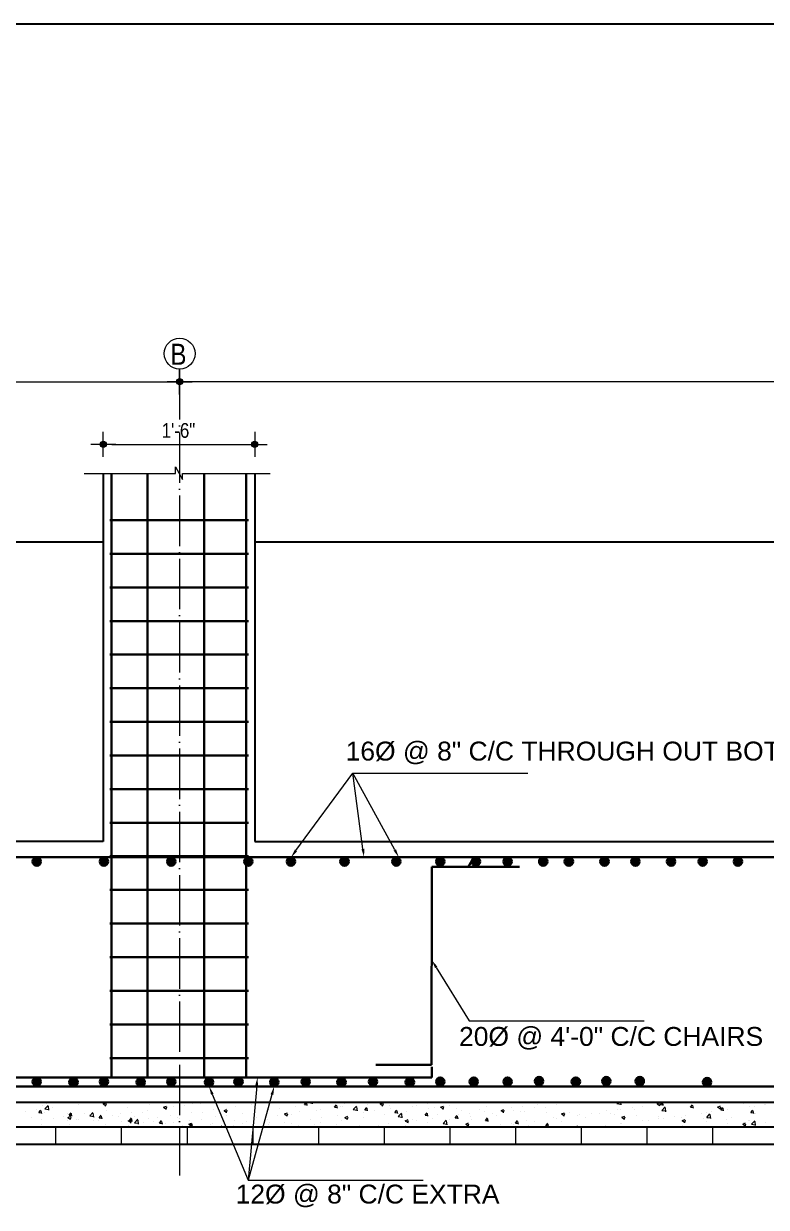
# Model space of a CAD drawing. Header units: inches. Extents: x 57837 to 133168, y 6972 to 27776.
# Drawn here: x 68708 to 69061, y 19473 to 20037 of the extents above; entities that cross this region are included whole.
import ezdxf

# ---------------------------------------------------------------- set-up
doc = ezdxf.new("R2010")
doc.units = ezdxf.units.IN
doc.header["$MEASUREMENT"] = 0
doc.linetypes.add('ACAD_ISO04W100', pattern=[30, 24, -3, 0, -3])
for name, color, linetype, lineweight in [('0.15L', 210, 'Continuous', 15), ('central line', 3, 'ACAD_ISO04W100', 5), ('DIM', 2, 'Continuous', 13), ('HACTH', 153, 'Continuous', 5), ('ROD', 1, 'Continuous', 40), ('rod position', 1, 'Continuous', 30), ('STIRRUPS', 4, 'Continuous', 30)]:
    doc.layers.add(name, color=color, linetype=linetype, lineweight=lineweight)
doc.layers.add('elevation', color=3, linetype='Continuous')
doc.layers.add('text', color=255, linetype='Continuous')
doc.styles.add('Arial', font='arial.ttf', dxfattribs={"height": 6.5})
doc.styles.get("Standard").update_dxf_attribs({"font": 'ARIALN.TTF', "height": 7})

msp = doc.modelspace()

# ---------------------------------------------------------------- hatches: boundary and pattern name
at = {"lineweight": 13}
h = msp.add_hatch(color=256, dxfattribs=at)
edge = h.paths.add_edge_path()
edge.add_arc((68782.35, 19866.35), 1.42, 0, 360)
h = msp.add_hatch(color=256, dxfattribs=at)
edge = h.paths.add_edge_path()
edge.add_arc((68782.35, 19866.35), 1.42, 0, 360)
h = msp.add_hatch(color=256, dxfattribs=at)
edge = h.paths.add_edge_path()
edge.add_arc((68746.04, 19836.54), 1.42, 0, 360)
h = msp.add_hatch(color=256, dxfattribs=at)
edge = h.paths.add_edge_path()
edge.add_arc((68818.04, 19836.54), 1.42, 0, 360)
at = {"layer": 'ROD'}
h = msp.add_hatch(color=5, dxfattribs=at)
h.set_gradient(color1=(0, 0, 255), one_color=1, tint=1, name='SPHERICAL')
h.paths.add_polyline_path([(68716.34, 19637.99, 1), (68712.34, 19637.99, 1)])
h = msp.add_hatch(color=5, dxfattribs=at)
h.set_gradient(color1=(0, 0, 255), one_color=1, tint=1, name='SPHERICAL')
h.paths.add_polyline_path([(68748.34, 19637.99, 1), (68744.34, 19637.99, 1)])
h = msp.add_hatch(color=5, dxfattribs=at)
h.set_gradient(color1=(0, 0, 255), one_color=1, tint=1, name='SPHERICAL')
h.paths.add_polyline_path([(68780.34, 19637.99, 1), (68776.34, 19637.99, 1)])
h = msp.add_hatch(color=5, dxfattribs=at)
h.set_gradient(color1=(0, 0, 255), one_color=1, tint=1, name='SPHERICAL')
h.paths.add_polyline_path([(68817.03, 19637.99, 1), (68813.03, 19637.99, 1)])
h = msp.add_hatch(color=5, dxfattribs=at)
h.set_gradient(color1=(0, 0, 255), one_color=1, tint=1, name='SPHERICAL')
h.paths.add_polyline_path([(68837.3, 19637.99, 1), (68833.3, 19637.99, 1)])
h = msp.add_hatch(color=5, dxfattribs=at)
h.set_gradient(color1=(0, 0, 255), one_color=1, tint=1, name='SPHERICAL')
h.paths.add_polyline_path([(68862.77, 19637.99, 1), (68858.77, 19637.99, 1)])
h = msp.add_hatch(color=5, dxfattribs=at)
h.set_gradient(color1=(0, 0, 255), one_color=1, tint=1, name='SPHERICAL')
h.paths.add_polyline_path([(68887.42, 19637.99, 1), (68883.42, 19637.99, 1)])
h = msp.add_hatch(color=5, dxfattribs=at)
h.set_gradient(color1=(0, 0, 255), one_color=1, tint=1, name='SPHERICAL')
h.paths.add_polyline_path([(68908.34, 19637.99, 1), (68904.34, 19637.99, 1)])
h = msp.add_hatch(color=5, dxfattribs=at)
h.set_gradient(color1=(0, 0, 255), one_color=1, tint=1, name='SPHERICAL')
h.paths.add_polyline_path([(68925.3, 19637.99, 1), (68921.3, 19637.99, 1)])
h = msp.add_hatch(color=5, dxfattribs=at)
h.set_gradient(color1=(0, 0, 255), one_color=1, tint=1, name='SPHERICAL')
h.paths.add_polyline_path([(68940.34, 19637.99, 1), (68936.34, 19637.99, 1)])
h = msp.add_hatch(color=5, dxfattribs=at)
h.set_gradient(color1=(0, 0, 255), one_color=1, tint=1, name='SPHERICAL')
h.paths.add_polyline_path([(68957.3, 19637.99, 1), (68953.3, 19637.99, 1)])
h = msp.add_hatch(color=5, dxfattribs=at)
h.set_gradient(color1=(0, 0, 255), one_color=1, tint=1, name='SPHERICAL')
h.paths.add_polyline_path([(68969.49, 19637.99, 1), (68965.49, 19637.99, 1)])
h = msp.add_hatch(color=5, dxfattribs=at)
h.set_gradient(color1=(0, 0, 255), one_color=1, tint=1, name='SPHERICAL')
h.paths.add_polyline_path([(68986.45, 19637.99, 1), (68982.45, 19637.99, 1)])
h = msp.add_hatch(color=5, dxfattribs=at)
h.set_gradient(color1=(0, 0, 255), one_color=1, tint=1, name='SPHERICAL')
h.paths.add_polyline_path([(69001.15, 19637.99, 1), (68997.15, 19637.99, 1)])
h = msp.add_hatch(color=5, dxfattribs=at)
h.set_gradient(color1=(0, 0, 255), one_color=1, tint=1, name='SPHERICAL')
h.paths.add_polyline_path([(69018.11, 19637.99, 1), (69014.11, 19637.99, 1)])
h = msp.add_hatch(color=5, dxfattribs=at)
h.set_gradient(color1=(0, 0, 255), one_color=1, tint=1, name='SPHERICAL')
h.paths.add_polyline_path([(69033.15, 19637.99, 1), (69029.15, 19637.99, 1)])
h = msp.add_hatch(color=5, dxfattribs=at)
h.set_gradient(color1=(0, 0, 255), one_color=1, tint=1, name='SPHERICAL')
h.paths.add_polyline_path([(69049.93, 19637.99, 1), (69045.93, 19637.99, 1)])
h = msp.add_hatch(color=5, dxfattribs=at)
h.set_gradient(color1=(0, 0, 255), one_color=1, tint=1, name='SPHERICAL')
h.paths.add_polyline_path([(68716.34, 19533.22, 1), (68712.34, 19533.22, 1)])
h = msp.add_hatch(color=5, dxfattribs=at)
h.set_gradient(color1=(0, 0, 255), one_color=1, tint=1, name='SPHERICAL')
h.paths.add_polyline_path([(68733.85, 19532.96, 1), (68729.85, 19532.96, 1)])
h = msp.add_hatch(color=5, dxfattribs=at)
h.set_gradient(color1=(0, 0, 255), one_color=1, tint=1, name='SPHERICAL')
h.paths.add_polyline_path([(68748.34, 19533.22, 1), (68744.34, 19533.22, 1)])
h = msp.add_hatch(color=5, dxfattribs=at)
h.set_gradient(color1=(0, 0, 255), one_color=1, tint=1, name='SPHERICAL')
h.paths.add_polyline_path([(68765.85, 19532.96, 1), (68761.85, 19532.96, 1)])
h = msp.add_hatch(color=5, dxfattribs=at)
h.set_gradient(color1=(0, 0, 255), one_color=1, tint=1, name='SPHERICAL')
h.paths.add_polyline_path([(68780.34, 19533.22, 1), (68776.34, 19533.22, 1)])
h = msp.add_hatch(color=5, dxfattribs=at)
h.set_gradient(color1=(0, 0, 255), one_color=1, tint=1, name='SPHERICAL')
h.paths.add_polyline_path([(68798.35, 19532.96, 1), (68794.35, 19532.96, 1)])
h = msp.add_hatch(color=5, dxfattribs=at)
h.set_gradient(color1=(0, 0, 255), one_color=1, tint=1, name='SPHERICAL')
h.paths.add_polyline_path([(68812.34, 19533.22, 1), (68808.34, 19533.22, 1)])
h = msp.add_hatch(color=5, dxfattribs=at)
h.set_gradient(color1=(0, 0, 255), one_color=1, tint=1, name='SPHERICAL')
h.paths.add_polyline_path([(68829.35, 19532.96, 1), (68825.35, 19532.96, 1)])
h = msp.add_hatch(color=5, dxfattribs=at)
h.set_gradient(color1=(0, 0, 255), one_color=1, tint=1, name='SPHERICAL')
h.paths.add_polyline_path([(68844.34, 19533.22, 1), (68840.34, 19533.22, 1)])
h = msp.add_hatch(color=5, dxfattribs=at)
h.set_gradient(color1=(0, 0, 255), one_color=1, tint=1, name='SPHERICAL')
h.paths.add_polyline_path([(68861.35, 19532.96, 1), (68857.35, 19532.96, 1)])
h = msp.add_hatch(color=5, dxfattribs=at)
h.set_gradient(color1=(0, 0, 255), one_color=1, tint=1, name='SPHERICAL')
h.paths.add_polyline_path([(68876.34, 19533.22, 1), (68872.34, 19533.22, 1)])
h = msp.add_hatch(color=5, dxfattribs=at)
h.set_gradient(color1=(0, 0, 255), one_color=1, tint=1, name='SPHERICAL')
h.paths.add_polyline_path([(68893.85, 19532.96, 1), (68889.85, 19532.96, 1)])
h = msp.add_hatch(color=5, dxfattribs=at)
h.set_gradient(color1=(0, 0, 255), one_color=1, tint=1, name='SPHERICAL')
h.paths.add_polyline_path([(68908.34, 19533.22, 1), (68904.34, 19533.22, 1)])
h = msp.add_hatch(color=5, dxfattribs=at)
h.set_gradient(color1=(0, 0, 255), one_color=1, tint=1, name='SPHERICAL')
h.paths.add_polyline_path([(68924.25, 19533.22, 1), (68920.25, 19533.22, 1)])
h = msp.add_hatch(color=5, dxfattribs=at)
h.set_gradient(color1=(0, 0, 255), one_color=1, tint=1, name='SPHERICAL')
h.paths.add_polyline_path([(68940.34, 19533.22, 1), (68936.34, 19533.22, 1)])
h = msp.add_hatch(color=5, dxfattribs=at)
h.set_gradient(color1=(0, 0, 255), one_color=1, tint=1, name='SPHERICAL')
h.paths.add_polyline_path([(68955.33, 19533.49, 1), (68951.33, 19533.49, 1)])
h = msp.add_hatch(color=5, dxfattribs=at)
h.set_gradient(color1=(0, 0, 255), one_color=1, tint=1, name='SPHERICAL')
h.paths.add_polyline_path([(68972.84, 19533.22, 1), (68968.84, 19533.22, 1)])
h = msp.add_hatch(color=5, dxfattribs=at)
h.set_gradient(color1=(0, 0, 255), one_color=1, tint=1, name='SPHERICAL')
h.paths.add_polyline_path([(68987.33, 19533.49, 1), (68983.33, 19533.49, 1)])
h = msp.add_hatch(color=5, dxfattribs=at)
h.set_gradient(color1=(0, 0, 255), one_color=1, tint=1, name='SPHERICAL')
h.paths.add_polyline_path([(69003.25, 19533.49, 1), (68999.25, 19533.49, 1)])
h = msp.add_hatch(color=5, dxfattribs=at)
h.set_gradient(color1=(0, 0, 255), one_color=1, tint=1, name='SPHERICAL')
h.paths.add_polyline_path([(69035.25, 19532.96, 1), (69031.25, 19532.96, 1)])

# ---------------------------------------------------------------- linework, layer by layer
at = {"color": 1}
msp.add_line((67637.87, 20036.78), (70517.87, 20036.78), dxfattribs=at)
at = {"lineweight": 13}
for p, q in [((68782.35, 19872.35), (68782.35, 19860.35)), ((68782.35, 19860.35), (68782.35, 19872.35)), ((68776.35, 19866.35), (68788.35, 19866.35)), ((68788.35, 19866.35), (68776.35, 19866.35)), ((68746.04, 19830.54), (68746.04, 19842.54)), ((68818.04, 19842.54), (68818.04, 19830.54)), ((68752.04, 19836.54), (68740.04, 19836.54)), ((68812.04, 19836.54), (68824.04, 19836.54))]:
    msp.add_line(p, q, dxfattribs=at)
for centre in [(68782.35, 19866.35), (68782.35, 19866.35), (68746.04, 19836.54), (68818.04, 19836.54)]:
    msp.add_circle(centre, 1.42, dxfattribs=at)
at = {"layer": '0.15L', "lineweight": 18}
msp.add_circle((68782.35, 19879.73), 7.37, dxfattribs=at)
at = {"layer": 'central line'}
msp.add_line((68782.35, 19872.35), (68782.35, 19488.57), dxfattribs=at)
at = {"layer": 'DIM'}
for p, q in [((67994.35, 19866.35), (68778.35, 19866.35)), ((69571.13, 19866.35), (68786.35, 19866.35)), ((68750.04, 19836.54), (68814.04, 19836.54)), ((68780.3, 19822.63), (68780.3, 19825.79)), ((68780.3, 19825.79), (68783.71, 19819.76)), ((68736.89, 19822.63), (68780.3, 19822.63)), ((68783.71, 19819.76), (68783.71, 19822.63)), ((68783.71, 19822.63), (68825.33, 19822.63))]:
    msp.add_line(p, q, dxfattribs=at)
at = {"layer": 'DIM', "lineweight": 13}
for p, q in [((68837.69, 19643.22), (68864.69, 19679.97)), ((68884.69, 19643.5), (68864.69, 19679.97)), ((68864.69, 19679.97), (68947.93, 19679.97)), ((68869.53, 19643.96), (68864.69, 19679.97)), ((68864.69, 19679.97), (68947.93, 19679.97)), ((68864.69, 19679.97), (68947.93, 19679.97)), ((68904.41, 19587.63), (68920.1, 19562.16)), ((68920.1, 19562.16), (69003.34, 19562.16)), ((68797.88, 19527.26), (68814.89, 19486.26)), ((68818.99, 19531.29), (68814.89, 19486.26)), ((68826.28, 19527.1), (68814.89, 19486.26)), ((68814.89, 19486.26), (68898.13, 19486.26)), ((68814.89, 19486.26), (68898.13, 19486.26)), ((68814.89, 19486.26), (68898.13, 19486.26))]:
    msp.add_line(p, q, dxfattribs=at)
for points in [[(68838.23, 19642.82), (68835.32, 19639.99), (68837.15, 19643.61)], [(68870.19, 19644.05), (68870.07, 19639.99), (68868.87, 19643.87)], [(68885.28, 19643.82), (68886.62, 19639.99), (68884.11, 19643.18)], [(68903.84, 19587.28), (68902.31, 19591.03), (68904.97, 19587.98)], [(68818.32, 19531.35), (68819.35, 19535.27), (68819.65, 19531.23)], [(68797.27, 19527.01), (68796.35, 19530.96), (68798.5, 19527.52)], [(68825.63, 19527.28), (68827.35, 19530.96), (68826.92, 19526.92)]]:
    msp.add_solid(points, dxfattribs=at)
at = {"layer": 'elevation'}
for p, q in [((68746.04, 19822.63), (68746.04, 19647.48)), ((68818.04, 19822.63), (68818.04, 19647.48)), ((68746.04, 19790.03), (68026.04, 19790.03)), ((68814.03, 19790.03), (68814.02, 19790.03)), ((70378.08, 19790.03), (68818.04, 19790.03)), ((68746.04, 19647.48), (68026.04, 19647.48)), ((68746.04, 19647.48), (68746.04, 19647.48)), ((68818.04, 19647.48), (68818.04, 19647.48)), ((68818.04, 19647.48), (69538.82, 19647.47)), ((67748.73, 19523.48), (70378.08, 19523.48)), ((67748.73, 19523.48), (70378.08, 19523.48)), ((70378.08, 19511.48), (67748.73, 19511.48)), ((70378.08, 19511.48), (67748.73, 19511.48)), ((67748.73, 19503.48), (70378.08, 19503.48))]:
    msp.add_line(p, q, dxfattribs=at)
at = {"layer": 'HACTH', "lineweight": 0}
for p, q in [((68716.92, 19522.01), (68716.92, 19522.01)), ((68718.2, 19520.29), (68719.76, 19521.92)), ((68718.39, 19523.18), (68718.49, 19523.48)), ((68719.08, 19522.66), (68719.08, 19522.66)), ((68720.13, 19519.68), (68719.91, 19521.58)), ((68727.19, 19523.42), (68727.19, 19523.42)), ((68734.37, 19522.42), (68734.37, 19522.42)), ((68739.38, 19523.08), (68739.38, 19523.08)), ((68745.98, 19522.63), (68747.38, 19523.17)), ((68745.98, 19522.63), (68746.98, 19521.96)), ((68747.13, 19521.58), (68747.54, 19522.79)), ((68767.81, 19522.23), (68767.81, 19522.23)), ((68774.72, 19521.03), (68776.13, 19521.57)), ((68775.87, 19519.98), (68776.28, 19521.19)), ((68779.54, 19521.17), (68779.54, 19521.17)), ((68784.54, 19521.83), (68784.54, 19521.83)), ((68788.24, 19522.74), (68788.24, 19522.74)), ((68792.12, 19522.82), (68792.12, 19522.82)), ((68808.71, 19521.26), (68808.71, 19521.26)), ((68816.36, 19522.36), (68816.36, 19522.36)), ((68818.98, 19522.67), (68818.98, 19522.67)), ((68828.33, 19523.48), (68828.58, 19523.45)), ((68828.73, 19523.07), (68828.65, 19523.48)), ((68837.28, 19521.57), (68837.28, 19521.57)), ((68841.73, 19522.3), (68842.69, 19523.45)), ((68841.73, 19522.3), (68842.92, 19522.2)), ((68843.07, 19521.81), (68842.84, 19523.07)), ((68843.62, 19523.22), (68843.86, 19523.48)), ((68843.62, 19523.22), (68845.4, 19522.95)), ((68845.55, 19522.61), (68845.45, 19523.48)), ((68849.91, 19523.24), (68849.91, 19523.24)), ((68850.16, 19523.22), (68850.25, 19523.48)), ((68850.22, 19523.27), (68850.22, 19523.27)), ((68856.07, 19521.05), (68857.04, 19522.2)), ((68857.42, 19520.56), (68857.19, 19521.81)), ((68858.99, 19521.36), (68858.99, 19521.36)), ((68859.6, 19521.48), (68859.6, 19521.48)), ((68860.89, 19522.81), (68860.89, 19522.81)), ((68864.96, 19519.91), (68866.52, 19521.54)), ((68866.89, 19519.3), (68866.67, 19521.2)), ((68869.98, 19522.98), (68869.98, 19522.98)), ((68870.65, 19523.37), (68870.65, 19523.37)), ((68871.57, 19522.36), (68871.57, 19522.36)), ((68877.76, 19522.68), (68879.16, 19523.21)), ((68877.76, 19522.68), (68878.75, 19522)), ((68878.9, 19521.62), (68879.31, 19522.83)), ((68882.25, 19521.91), (68882.25, 19521.91)), ((68892.92, 19521.46), (68892.92, 19521.46)), ((68895.08, 19521.99), (68895.08, 19521.99)), ((68900.08, 19522.65), (68900.08, 19522.65)), ((68906.5, 19521.07), (68907.9, 19521.61)), ((68906.5, 19521.07), (68907.49, 19520.4)), ((68907.65, 19520.02), (68908.05, 19521.23)), ((68910.77, 19521.91), (68910.77, 19521.91)), ((68920.87, 19523.19), (68920.87, 19523.19)), ((68928.14, 19521.44), (68928.14, 19521.44)), ((68939.81, 19523.44), (68939.81, 19523.44)), ((68945.25, 19521.4), (68945.25, 19521.4)), ((68952.82, 19522.39), (68952.82, 19522.39)), ((68961.77, 19522.22), (68961.77, 19522.22)), ((68967.93, 19523.06), (68967.93, 19523.06)), ((68981.94, 19523.27), (68982.01, 19523.48)), ((68990.38, 19522.84), (68990.99, 19523.48)), ((68990.38, 19522.84), (68992.16, 19522.57)), ((68992.31, 19522.23), (68992.17, 19523.48)), ((68997.5, 19523.48), (68997.94, 19523.44)), ((68997.98, 19521.14), (68997.98, 19521.14)), ((68998.1, 19523.05), (68998.02, 19523.48)), ((69002.56, 19521.16), (69002.56, 19521.16)), ((69009.53, 19522.72), (69010.93, 19523.26)), ((69009.53, 19522.72), (69010.53, 19522.05)), ((69010.56, 19522.06), (69010.56, 19522.06)), ((69010.62, 19522.81), (69010.62, 19522.81)), ((69010.68, 19521.67), (69011.09, 19522.87)), ((69011.09, 19522.29), (69012.06, 19523.44)), ((69011.09, 19522.29), (69012.29, 19522.18)), ((69011.73, 19519.53), (69013.28, 19521.16)), ((69012.44, 19521.8), (69012.21, 19523.05)), ((69012.66, 19522.44), (69012.66, 19522.44)), ((69015.62, 19523.47), (69015.62, 19523.47)), ((69025.44, 19521.03), (69026.4, 19522.18)), ((69026.79, 19520.54), (69026.56, 19521.8)), ((69038.27, 19521.12), (69039.67, 19521.65)), ((69038.27, 19521.12), (69039.27, 19520.45)), ((69039.42, 19520.06), (69039.83, 19521.27)), ((69039.91, 19523.08), (69039.91, 19523.08)), ((69050.59, 19522.63), (69050.59, 19522.63)), ((69053.56, 19521.47), (69053.56, 19521.47)), ((69055.78, 19521.56), (69055.78, 19521.56)), ((69060.79, 19522.22), (69060.79, 19522.22)), ((69061.27, 19522.17), (69061.27, 19522.17)), ((68709.16, 19519.1), (68709.16, 19519.1)), ((68711.75, 19516.22), (68711.75, 19516.22)), ((68714.17, 19519.76), (68714.17, 19519.76)), ((68715.39, 19518.55), (68716.36, 19519.7)), ((68715.39, 19518.55), (68716.59, 19518.45)), ((68716.74, 19518.07), (68716.51, 19519.32)), ((68718.2, 19520.29), (68719.98, 19520.02)), ((68718.2, 19518.46), (68718.2, 19518.46)), ((68721.74, 19520.75), (68721.74, 19520.75)), ((68722.42, 19515.77), (68722.42, 19515.77)), ((68726.95, 19516.76), (68726.95, 19516.76)), ((68728.88, 19518.01), (68728.88, 19518.01)), ((68729.18, 19516.18), (68730.58, 19516.72)), ((68729.18, 19516.18), (68730.17, 19515.51)), ((68729.74, 19517.3), (68730.7, 19518.45)), ((68729.74, 19517.3), (68730.93, 19517.19)), ((68730.33, 19515.13), (68730.73, 19516.34)), ((68731.09, 19516.81), (68730.86, 19518.06)), ((68737.05, 19518.04), (68737.05, 19518.04)), ((68739.55, 19516.98), (68741.1, 19518.61)), ((68739.55, 19516.98), (68741.32, 19516.71)), ((68739.56, 19517.56), (68739.56, 19517.56)), ((68741.48, 19516.37), (68741.26, 19518.27)), ((68741.69, 19516.19), (68741.69, 19516.19)), ((68744.08, 19516.04), (68745.05, 19517.19)), ((68744.08, 19516.04), (68745.28, 19515.94)), ((68745.43, 19515.56), (68745.2, 19516.81)), ((68747.44, 19519.54), (68747.44, 19519.54)), ((68750.23, 19517.11), (68750.23, 19517.11)), ((68753.25, 19516.74), (68753.25, 19516.74)), ((68754.32, 19517.85), (68754.32, 19517.85)), ((68757.71, 19520.95), (68757.71, 19520.95)), ((68758.43, 19514.79), (68759.39, 19515.94)), ((68759.33, 19518.51), (68759.33, 19518.51)), ((68759.78, 19514.3), (68759.55, 19515.55)), ((68760.91, 19516.65), (68760.91, 19516.65)), ((68764.91, 19518.74), (68764.91, 19518.74)), ((68766.91, 19519.5), (68766.91, 19519.5)), ((68767.56, 19515.57), (68767.56, 19515.57)), ((68771.59, 19516.2), (68771.59, 19516.2)), ((68774.72, 19521.03), (68775.72, 19520.36)), ((68776.57, 19520.74), (68776.57, 19520.74)), ((68777.95, 19517.07), (68777.95, 19517.07)), ((68781.37, 19516.35), (68781.37, 19516.35)), ((68782.26, 19515.75), (68782.26, 19515.75)), ((68788.22, 19518.48), (68788.22, 19518.48)), ((68793.03, 19518.35), (68793.03, 19518.35)), ((68798.32, 19519.76), (68798.32, 19519.76)), ((68799.49, 19516.6), (68799.49, 19516.6)), ((68803.47, 19519.43), (68804.87, 19519.97)), ((68803.47, 19519.43), (68804.46, 19518.76)), ((68804.49, 19517.26), (68804.49, 19517.26)), ((68804.62, 19518.37), (68805.02, 19519.58)), ((68804.69, 19520.35), (68804.69, 19520.35)), ((68812.07, 19518.25), (68812.07, 19518.25)), ((68818.74, 19516.01), (68818.74, 19516.01)), ((68824.7, 19519.92), (68824.7, 19519.92)), ((68828.84, 19517.29), (68828.84, 19517.29)), ((68829.71, 19520.58), (68829.71, 19520.58)), ((68832.21, 19517.83), (68833.61, 19518.36)), ((68832.21, 19517.83), (68833.2, 19517.16)), ((68833.36, 19516.77), (68833.76, 19517.98)), ((68835.66, 19517.36), (68835.66, 19517.36)), ((68839.23, 19518.79), (68839.23, 19518.79)), ((68847.32, 19519.36), (68847.32, 19519.36)), ((68849.49, 19520.2), (68849.49, 19520.2)), ((68849.66, 19516.01), (68849.66, 19516.01)), ((68856.07, 19521.05), (68857.27, 19520.94)), ((68857.23, 19517), (68857.23, 19517)), ((68860.95, 19516.22), (68862.35, 19516.76)), ((68860.95, 19516.22), (68861.95, 19515.55)), ((68862.1, 19515.17), (68862.51, 19516.38)), ((68864.96, 19519.91), (68866.74, 19519.64)), ((68869.74, 19516.32), (68869.74, 19516.32)), ((68869.86, 19518.67), (68869.86, 19518.67)), ((68870.42, 19519.79), (68871.38, 19520.94)), ((68870.42, 19519.79), (68871.61, 19519.69)), ((68871.76, 19519.3), (68871.53, 19520.56)), ((68874.87, 19519.33), (68874.87, 19519.33)), ((68880.01, 19517.73), (68880.01, 19517.73)), ((68882.45, 19520.32), (68882.45, 19520.32)), ((68884.76, 19518.54), (68885.73, 19519.69)), ((68884.76, 19518.54), (68885.96, 19518.43)), ((68886.11, 19518.05), (68885.88, 19519.3)), ((68886.31, 19516.6), (68887.87, 19518.23)), ((68886.31, 19516.6), (68888.09, 19516.33)), ((68888.24, 19515.99), (68888.02, 19517.89)), ((68890.11, 19519.01), (68890.11, 19519.01)), ((68893.15, 19515.44), (68893.15, 19515.44)), ((68899.11, 19517.28), (68900.07, 19518.43)), ((68899.11, 19517.28), (68900.3, 19517.18)), ((68900.46, 19516.79), (68900.22, 19518.05)), ((68900.5, 19520.51), (68900.5, 19520.51)), ((68902.4, 19515.76), (68902.4, 19515.76)), ((68903.6, 19521.01), (68903.6, 19521.01)), ((68904.82, 19517.44), (68904.82, 19517.44)), ((68913.45, 19516.03), (68914.42, 19517.18)), ((68913.45, 19516.03), (68914.65, 19515.92)), ((68914.28, 19520.56), (68914.28, 19520.56)), ((68914.8, 19515.54), (68914.57, 19516.79)), ((68915.03, 19517.42), (68915.03, 19517.42)), ((68916.48, 19519.44), (68916.48, 19519.44)), ((68920.03, 19518.08), (68920.03, 19518.08)), ((68920.63, 19516.54), (68920.63, 19516.54)), ((68924.95, 19520.11), (68924.95, 19520.11)), ((68927.61, 19519.07), (68927.61, 19519.07)), ((68927.8, 19514.77), (68928.76, 19515.92)), ((68929.15, 19514.28), (68928.91, 19515.54)), ((68931.02, 19518.04), (68931.02, 19518.04)), ((68932.94, 19517.05), (68932.94, 19517.05)), ((68935.24, 19519.47), (68936.64, 19520.01)), ((68935.24, 19519.47), (68936.24, 19518.8)), ((68935.63, 19519.66), (68935.63, 19519.66)), ((68936.39, 19518.42), (68936.8, 19519.63)), ((68940.24, 19520.74), (68940.24, 19520.74)), ((68941.28, 19519.44), (68941.28, 19519.44)), ((68944.6, 19519.05), (68944.6, 19519.05)), ((68946.31, 19519.21), (68946.31, 19519.21)), ((68951.39, 19520.72), (68951.39, 19520.72)), ((68956.26, 19521.06), (68956.26, 19521.06)), ((68956.98, 19518.75), (68956.98, 19518.75)), ((68960.19, 19516.17), (68960.19, 19516.17)), ((68961.53, 19515.57), (68961.53, 19515.57)), ((68963.98, 19517.87), (68965.39, 19518.41)), ((68963.98, 19517.87), (68964.98, 19517.2)), ((68965.13, 19516.82), (68965.54, 19518.02)), ((68965.2, 19516.83), (68965.2, 19516.83)), ((68967.66, 19518.3), (68967.66, 19518.3)), ((68971.8, 19516.97), (68971.8, 19516.97)), ((68972.77, 19517.82), (68972.77, 19517.82)), ((68975.57, 19516.06), (68975.57, 19516.06)), ((68978.33, 19517.85), (68978.33, 19517.85)), ((68981.9, 19518.26), (68981.9, 19518.26)), ((68985.4, 19519.49), (68985.4, 19519.49)), ((68987.23, 19518.06), (68987.23, 19518.06)), ((68989.01, 19517.4), (68989.01, 19517.4)), ((68990.41, 19520.15), (68990.41, 19520.15)), ((68992.29, 19519.75), (68992.29, 19519.75)), ((68992.73, 19516.27), (68994.13, 19516.81)), ((68992.73, 19516.27), (68993.72, 19515.6)), ((68993.88, 19515.21), (68994.28, 19516.42)), ((68998.89, 19520.06), (68998.89, 19520.06)), ((68999.69, 19516.95), (68999.69, 19516.95)), ((69010.36, 19516.5), (69010.36, 19516.5)), ((69010.36, 19515.58), (69010.36, 19515.58)), ((69011.73, 19519.53), (69013.5, 19519.26)), ((69012.42, 19515.79), (69012.42, 19515.79)), ((69013.66, 19518.92), (69013.44, 19520.82)), ((69017.94, 19516.58), (69017.94, 19516.58)), ((69021.04, 19516.05), (69021.04, 19516.05)), ((69022.81, 19517.28), (69022.81, 19517.28)), ((69025.44, 19521.03), (69026.63, 19520.93)), ((69030.57, 19518.24), (69030.57, 19518.24)), ((69031.72, 19515.6), (69031.72, 19515.6)), ((69033.07, 19518.69), (69033.07, 19518.69)), ((69033.07, 19516.22), (69034.63, 19517.85)), ((69033.07, 19516.22), (69034.85, 19515.95)), ((69035, 19515.61), (69034.78, 19517.51)), ((69035.57, 19518.9), (69035.57, 19518.9)), ((69039.78, 19519.78), (69040.75, 19520.93)), ((69039.78, 19519.78), (69040.98, 19519.67)), ((69041.13, 19519.29), (69040.9, 19520.54)), ((69043.15, 19519.89), (69043.15, 19519.89)), ((69043.18, 19519.97), (69043.18, 19519.97)), ((69044.72, 19516.14), (69044.72, 19516.14)), ((69054.13, 19518.52), (69055.09, 19519.67)), ((69054.13, 19518.52), (69055.32, 19518.42)), ((69055.48, 19518.03), (69055.25, 19519.29)), ((69056.39, 19518.14), (69056.39, 19518.14)), ((68708.91, 19511.87), (68708.91, 19511.87)), ((68716.48, 19512.87), (68716.48, 19512.87)), ((68716.68, 19515.35), (68716.68, 19515.35)), ((68729.11, 19514.53), (68729.11, 19514.53)), ((68729.92, 19512.73), (68729.92, 19512.73)), ((68733.1, 19515.32), (68733.1, 19515.32)), ((68734.12, 19515.19), (68734.12, 19515.19)), ((68741.58, 19514.73), (68741.58, 19514.73)), ((68743.77, 19514.87), (68743.77, 19514.87)), ((68747.19, 19512.88), (68747.19, 19512.88)), ((68754.45, 19514.42), (68754.45, 19514.42)), ((68757.46, 19514.29), (68757.46, 19514.29)), ((68757.92, 19514.58), (68759.32, 19515.12)), ((68757.92, 19514.58), (68758.92, 19513.91)), ((68758.04, 19512.35), (68758.04, 19512.35)), ((68758.43, 19514.79), (68759.63, 19514.68)), ((68759.07, 19513.53), (68759.47, 19514.73)), ((68760.89, 19513.67), (68762.45, 19515.3)), ((68760.89, 19513.67), (68762.67, 19513.4)), ((68761.64, 19511.62), (68761.64, 19511.62)), ((68762.82, 19513.06), (68762.6, 19514.95)), ((68765.13, 19513.97), (68765.13, 19513.97)), ((68769.7, 19514.35), (68769.7, 19514.35)), ((68772.77, 19513.53), (68773.74, 19514.68)), ((68772.77, 19513.53), (68773.97, 19513.43)), ((68774.12, 19513.05), (68773.89, 19514.3)), ((68774.28, 19513.28), (68774.28, 19513.28)), ((68775.8, 19513.52), (68775.8, 19513.52)), ((68779.28, 19513.94), (68779.28, 19513.94)), ((68783.3, 19511.48), (68783.79, 19511.99)), ((68783.97, 19511.48), (68783.95, 19511.64)), ((68786.48, 19513.07), (68786.48, 19513.07)), ((68786.66, 19512.98), (68788.06, 19513.51)), ((68786.66, 19512.98), (68787.66, 19512.31)), ((68786.86, 19514.94), (68786.86, 19514.94)), ((68787.12, 19512.28), (68788.08, 19513.43)), ((68787.12, 19512.28), (68788.32, 19512.17)), ((68787.81, 19511.92), (68788.22, 19513.13)), ((68787.98, 19511.82), (68787.98, 19511.82)), ((68788.47, 19511.79), (68788.24, 19513.04)), ((68792.94, 19515.3), (68792.94, 19515.3)), ((68797.16, 19512.61), (68797.16, 19512.61)), ((68798.08, 19513.1), (68798.08, 19513.1)), ((68801.84, 19511.48), (68802.43, 19512.17)), ((68802.64, 19511.48), (68802.58, 19511.79)), ((68803.62, 19514.85), (68803.62, 19514.85)), ((68807.83, 19512.16), (68807.83, 19512.16)), ((68808.47, 19514.6), (68808.47, 19514.6)), ((68812.33, 19513.36), (68812.33, 19513.36)), ((68814.29, 19514.4), (68814.29, 19514.4)), ((68815.67, 19511.48), (68816.81, 19511.91)), ((68816.94, 19511.48), (68816.96, 19511.53)), ((68818.51, 19511.71), (68818.51, 19511.71)), ((68819.44, 19512.03), (68819.44, 19512.03)), ((68824, 19515.36), (68824, 19515.36)), ((68824.45, 19512.69), (68824.45, 19512.69)), ((68824.97, 19513.95), (68824.97, 19513.95)), ((68832.02, 19513.69), (68832.02, 19513.69)), ((68835.65, 19513.5), (68835.65, 19513.5)), ((68838.98, 19512.13), (68838.98, 19512.13)), ((68844.65, 19515.35), (68844.65, 19515.35)), ((68846.32, 19513.05), (68846.32, 19513.05)), ((68849.25, 19513.54), (68849.25, 19513.54)), ((68857, 19512.59), (68857, 19512.59)), ((68859.35, 19514.82), (68859.35, 19514.82)), ((68867.68, 19512.14), (68867.68, 19512.14)), ((68877.18, 19512.44), (68877.18, 19512.44)), ((68878.35, 19511.69), (68878.35, 19511.69)), ((68881.49, 19513.43), (68881.49, 19513.43)), ((68889.7, 19514.62), (68891.1, 19515.16)), ((68889.7, 19514.62), (68890.69, 19513.95)), ((68889.81, 19514.1), (68889.81, 19514.1)), ((68889.87, 19512.35), (68889.87, 19512.35)), ((68890.84, 19513.57), (68891.25, 19514.78)), ((68894.82, 19514.76), (68894.82, 19514.76)), ((68900.26, 19513.85), (68900.26, 19513.85)), ((68907.65, 19513.29), (68909.21, 19514.92)), ((68907.65, 19513.29), (68909.43, 19513.02)), ((68909.58, 19512.68), (68909.36, 19514.57)), ((68909.61, 19513.05), (68909.61, 19513.05)), ((68910.53, 19515.26), (68910.53, 19515.26)), ((68918.44, 19513.02), (68919.84, 19513.56)), ((68918.44, 19513.02), (68919.43, 19512.35)), ((68919.59, 19511.97), (68919.99, 19513.18)), ((68921.27, 19515.05), (68921.27, 19515.05)), ((68927.8, 19514.77), (68928.99, 19514.67)), ((68930.43, 19511.48), (68930.56, 19511.61)), ((68934.98, 19512.85), (68934.98, 19512.85)), ((68939.99, 19513.51), (68939.99, 19513.51)), ((68941.04, 19512.79), (68941.04, 19512.79)), ((68942.14, 19513.52), (68943.11, 19514.67)), ((68942.14, 19513.52), (68943.34, 19513.41)), ((68943.49, 19513.03), (68943.26, 19514.28)), ((68947.33, 19511.48), (68948.58, 19511.96)), ((68947.56, 19514.51), (68947.56, 19514.51)), ((68948.7, 19511.48), (68948.73, 19511.57)), ((68951.14, 19514.07), (68951.14, 19514.07)), ((68952.24, 19512.05), (68952.24, 19512.05)), ((68956.49, 19512.26), (68957.45, 19513.41)), ((68956.49, 19512.26), (68957.68, 19512.16)), ((68957.84, 19511.77), (68957.6, 19513.03)), ((68963.9, 19514.06), (68963.9, 19514.06)), ((68971.23, 19511.48), (68971.8, 19512.16)), ((68972, 19511.48), (68971.95, 19511.77)), ((68980.14, 19511.6), (68980.14, 19511.6)), ((68981.66, 19511.6), (68981.66, 19511.6)), ((68985.15, 19512.26), (68985.15, 19512.26)), ((68992.05, 19513.1), (68992.05, 19513.1)), ((68992.72, 19513.26), (68992.72, 19513.26)), ((69002.32, 19514.5), (69002.32, 19514.5)), ((69005.35, 19514.92), (69005.35, 19514.92)), ((69021.39, 19512.13), (69021.39, 19512.13)), ((69021.47, 19514.67), (69022.87, 19515.2)), ((69021.47, 19514.67), (69022.46, 19514)), ((69022.62, 19513.61), (69023.02, 19514.82)), ((69032.83, 19512.04), (69032.83, 19512.04)), ((69033.06, 19514.14), (69033.06, 19514.14)), ((69037.89, 19512.01), (69037.89, 19512.01)), ((69042.39, 19515.15), (69042.39, 19515.15)), ((69042.93, 19513.32), (69042.93, 19513.32)), ((69049.51, 19511.75), (69049.51, 19511.75)), ((69050.21, 19513.06), (69051.61, 19513.6)), ((69050.21, 19513.06), (69051.21, 19512.39)), ((69050.52, 19513.67), (69050.52, 19513.67)), ((69051.36, 19512.01), (69051.77, 19513.22)), ((69053.07, 19514.7), (69053.07, 19514.7)), ((69053.32, 19514.82), (69053.32, 19514.82)), ((69054.41, 19512.91), (69055.97, 19514.54)), ((69054.41, 19512.91), (69056.19, 19512.64)), ((69055.52, 19514.33), (69055.52, 19514.33)), ((69056.35, 19512.3), (69056.12, 19514.19)), ((69061.18, 19513.75), (69061.18, 19513.75))]:
    msp.add_line(p, q, dxfattribs=at)
at = {"layer": 'HACTH', "color": 3}
for p, q in [((68723.51, 19503.48), (68723.51, 19511.48)), ((68754.76, 19503.48), (68754.76, 19511.48)), ((68786.01, 19503.48), (68786.01, 19511.48)), ((68817.26, 19503.48), (68817.26, 19511.48)), ((68848.51, 19503.48), (68848.51, 19511.48)), ((68879.76, 19503.48), (68879.76, 19511.48)), ((68911.01, 19503.48), (68911.01, 19511.48)), ((68942.26, 19503.48), (68942.26, 19511.48)), ((68973.51, 19503.48), (68973.51, 19511.48)), ((69004.76, 19503.48), (69004.76, 19511.48)), ((69036.01, 19503.48), (69036.01, 19511.48))]:
    msp.add_line(p, q, dxfattribs=at)
at = {"layer": 'rod position'}
for p, q in [((68750, 19822.63), (68749.89, 19535.27)), ((68767.13, 19822.63), (68767.12, 19535.27)), ((68793.97, 19822.63), (68793.98, 19535.27)), ((68814.03, 19822.63), (68814.01, 19543.28)), ((68814.03, 19822.63), (68814.01, 19535.27)), ((67753.74, 19639.99), (70374.06, 19639.99)), ((68919.57, 19635.35), (68922.28, 19639.99)), ((68922.28, 19639.99), (70247.01, 19639.99)), ((68814.01, 19543.28), (68814.01, 19543.28)), ((68902.35, 19535.27), (68902.35, 19540.32)), ((68614.35, 19535.27), (68902.35, 19535.27)), ((68749.89, 19535.27), (68709.72, 19535.27)), ((68709.72, 19535.27), (68709.72, 19535.27)), ((68767.12, 19535.27), (68767.12, 19535.27)), ((68793.98, 19535.27), (68793.98, 19535.27)), ((68814.01, 19535.27), (68889.32, 19535.27)), ((68889.32, 19535.27), (68889.32, 19535.27)), ((67753.74, 19530.96), (70374.05, 19530.96))]:
    msp.add_line(p, q, dxfattribs=at)
at = {"layer": 'rod position', "color": 4}
for p, q in [((68902.24, 19635.49), (68902.13, 19541.26)), ((68943.95, 19635.49), (68902.24, 19635.49)), ((68902.13, 19541.26), (68875.63, 19541.26))]:
    msp.add_line(p, q, dxfattribs=at)
at = {"layer": 'rod position'}
for centre in [(68714.34, 19637.99), (68746.34, 19637.99), (68778.34, 19637.99), (68815.03, 19637.99), (68835.3, 19637.99), (68860.77, 19637.99), (68885.42, 19637.99), (68906.34, 19637.99), (68923.3, 19637.99), (68938.34, 19637.99), (68955.3, 19637.99), (68967.49, 19637.99), (68984.45, 19637.99), (68999.15, 19637.99), (69016.11, 19637.99), (69031.15, 19637.99), (69047.93, 19637.99), (68714.34, 19533.22), (68731.85, 19532.96), (68746.34, 19533.22), (68763.85, 19532.96), (68778.34, 19533.22), (68796.35, 19532.96), (68810.34, 19533.22), (68827.35, 19532.96), (68842.34, 19533.22), (68859.35, 19532.96), (68874.34, 19533.22), (68891.85, 19532.96), (68906.34, 19533.22), (68922.25, 19533.22), (68938.34, 19533.22), (68953.33, 19533.49), (68970.84, 19533.22), (68985.33, 19533.49), (69001.25, 19533.49), (69033.25, 19532.96)]:
    msp.add_circle(centre, 2, dxfattribs=at)
at = {"layer": 'STIRRUPS'}
for p, q in [((68749.07, 19800.47), (68815.04, 19800.47)), ((68749.07, 19784.47), (68815.04, 19784.47)), ((68749.07, 19784.47), (68815.04, 19784.47)), ((68749.07, 19768.47), (68815.04, 19768.47)), ((68749.07, 19752.47), (68815.04, 19752.47)), ((68749.07, 19736.47), (68815.04, 19736.47)), ((68749.07, 19720.47), (68815.04, 19720.47)), ((68749.07, 19704.47), (68815.04, 19704.47)), ((68749.07, 19688.47), (68815.04, 19688.47)), ((68749.07, 19672.47), (68815.04, 19672.47)), ((68749.07, 19656.47), (68815.04, 19656.47)), ((68749.07, 19640.47), (68815.04, 19640.47)), ((68749.07, 19624.47), (68815.04, 19624.47)), ((68749.07, 19608.47), (68815.04, 19608.47)), ((68749.07, 19592.47), (68815.04, 19592.47)), ((68749.07, 19576.47), (68815.04, 19576.47)), ((68749.07, 19560.47), (68815.04, 19560.47)), ((68749.07, 19544.47), (68815.04, 19544.47))]:
    msp.add_line(p, q, dxfattribs=at)

# ---------------------------------------------------------------- texts
at = {"layer": 'DIM'}
msp.add_text('1\'-6"', height=7, dxfattribs=at).set_placement((68773.81, 19839.67))
at = {"layer": 'text'}
msp.add_text('B', height=10, dxfattribs=at).set_placement((68777.94, 19874.42))
at = {"layer": 'text', "color": 3, "style": 'Arial'}
for s, p in [('16Ø @ 8" C/C THROUGH OUT BOTH WAY', (68861.32, 19686.06)), ('20Ø @ 4\'-0" C/C CHAIRS', (68915.27, 19550.24)), ('12Ø @ 8" C/C EXTRA', (68809, 19475.21))]:
    msp.add_text(s, height=9, rotation=360, dxfattribs=at).set_placement(p)

doc.saveas('drawing.dxf')
